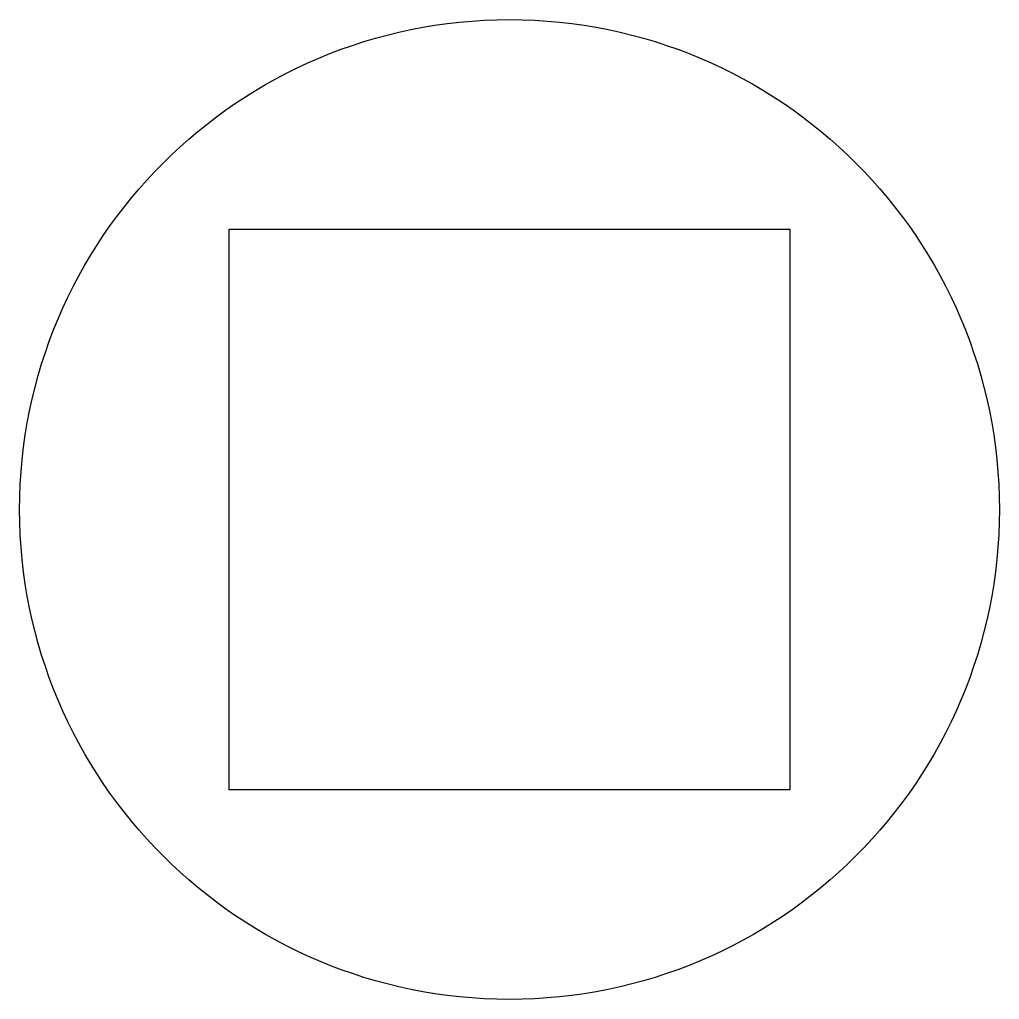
# Model space of a CAD drawing. Header units: millimetres. Extents: x -4.12 to 4.12, y -4.12 to 4.12.
import ezdxf

# ---------------------------------------------------------------- set-up
doc = ezdxf.new("R2010")
doc.units = ezdxf.units.MM
doc.layers.add('OBJECT', color=178, linetype='Continuous', lineweight=25, true_color=0x000000)

msp = doc.modelspace()

# ---------------------------------------------------------------- linework, layer by layer
at = {"layer": 'OBJECT'}
for p, q in [((-2.357, -2.357), (-2.357, 2.357)), ((-2.357, 2.357), (2.357, 2.357)), ((2.357, 2.357), (2.357, -2.357)), ((2.357, -2.357), (-2.357, -2.357))]:
    msp.add_line(p, q, dxfattribs=at)
msp.add_circle((0, 0), 4.1176, dxfattribs=at)

doc.saveas('drawing.dxf')
